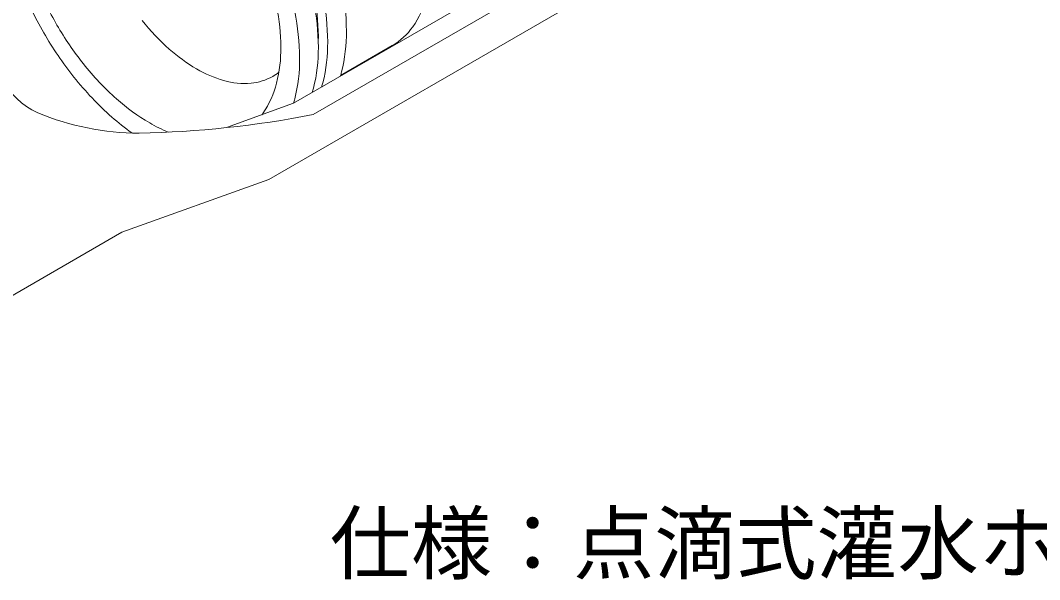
# Model space of a CAD drawing. Units: millimetres, scale not verified. Extents: x -28785 to 23890, y -3354 to 5557.
# Drawn here: x -23137.3 to -22760.4, y -2696.3 to -2489.5 of the extents above; entities that cross this region are included whole.
import ezdxf
from ezdxf.enums import TextEntityAlignment as Align

# ---------------------------------------------------------------- set-up
doc = ezdxf.new("R2010")
doc.units = ezdxf.units.MM
doc.header["$LTSCALE"] = 10
doc.layers.add('0-4_moji', color=7, linetype='Continuous', lineweight=18)
doc.layers.add('F-8_buhin', color=2, linetype='Continuous', lineweight=18)
doc.styles.add('ＭＳ ゴシック', font='')
doc.styles.get('ＭＳ ゴシック').set_extended_font_data('MS Gothic')

msp = doc.modelspace()

# ---------------------------------------------------------------- linework, layer by layer
at = {"layer": 'F-8_buhin'}
for p, q in [((-22734.99, -2369.07), (-23045.42, -2548.3)), ((-23036.31, -2520.14), (-22774.48, -2368.97)), ((-23029.03, -2524.34), (-22767.2, -2373.17)), ((-22999.79, -2498.83), (-23018.91, -2509.86)), ((-23036.31, -2520.14), (-23061.07, -2529.17)), ((-23045.42, -2548.3), (-23099.77, -2567.86)), ((-23161.65, -2603.59), (-23099.77, -2567.86))]:
    msp.add_line(p, q, dxfattribs=at)
for centre, radius, start, end in [((-23014.86, -2428.1), 131.57, 201.4295, 210.088), ((-23024.19, -2433.51), 115.12, 201.4295, 210.088), ((-23105.79, -2494.03), 89.03, 0.3894, 11.545), ((-23110.62, -2496), 83.47, 0.3894, 11.545), ((-23116.18, -2500.03), 89.03, 0.3894, 11.545), ((-23112.72, -2498.03), 89.03, 0.3894, 11.545), ((-23019.92, -2472.61), 33.74, 325.14, 346.1742), ((-23118.91, -2499.96), 77.9, 0.3894, 11.545), ((-23123.11, -2504.03), 89.03, 0.3894, 11.545), ((-23020.98, -2431.75), 118.79, 210.0457, 218.4367), ((-23027.1, -2437.79), 83.24, 218.4044, 228.4945), ((-23118.33, -2496.82), 29.69, 172.9786, 244.8827), ((-23011.19, -2426.08), 135.76, 210.0457, 218.4367), ((-23076.29, -2494.03), 59.53, 345.8654, 0.5764), ((-23011.95, -2478), 24.11, 300.2684, 324.817), ((-23082.96, -2495.99), 55.81, 358.1515, 0.5764), ((-23083.22, -2498.03), 59.53, 345.8654, 0.5764), ((-23039.9, -2452.34), 63.85, 228.4431, 239.6225), ((-23093.1, -2499.95), 52.09, 345.8654, 0.5764), ((-23086.68, -2500.03), 59.53, 345.8654, 0.5764), ((-23034.62, -2442.65), 101.33, 218.4044, 228.4945), ((-23093.61, -2504.03), 59.53, 345.8654, 0.5764), ((-23050.22, -2470.11), 43.31, 239.513, 254.0452), ((-23053.86, -2492.95), 19.87, 275.2256, 299.689), ((-23054, -2493.11), 19.81, 300.2684, 308.2402), ((-23056.01, -2499.35), 38.56, 343.7516, 346.1742), ((-23009.32, -2472.26), 38.7, 255.8525, 256.2795), ((-23026.77, -2438.54), 115.81, 218.4044, 228.4945), ((-23054.39, -2485.03), 27.81, 253.8642, 274.8216), ((-23075.35, -2504.61), 33.74, 325.14, 346.1742), ((-23062.93, -2503.35), 38.56, 343.7516, 346.1742), ((-23066.4, -2505.35), 38.56, 343.7516, 346.1742), ((-23050.2, -2460.37), 77.74, 228.4431, 239.6225), ((-23073.33, -2509.35), 38.56, 343.7516, 346.1742), ((-23093.36, -2433.2), 97.99, 247.4504, 269.9701), ((-23044.58, -2458.78), 88.84, 228.4431, 234.5416), ((-23100.22, -2161.09), 370.16, 271.0542, 281.0878), ((-23067.37, -2510), 24.11, 323.2624, 324.817), ((-23062.76, -2481.99), 52.72, 239.513, 247.865)]:
    msp.add_arc(centre, radius, start, end, dxfattribs=at)

# ---------------------------------------------------------------- texts
at = {"layer": '0-4_moji', "style": 'ＭＳ ゴシック'}
msp.add_text('仕様：点滴式灌水ホース径16', height=21.99, dxfattribs=at).set_placement((-23022.9, -2700.47), align=Align.BOTTOM_LEFT)

doc.saveas('drawing.dxf')
